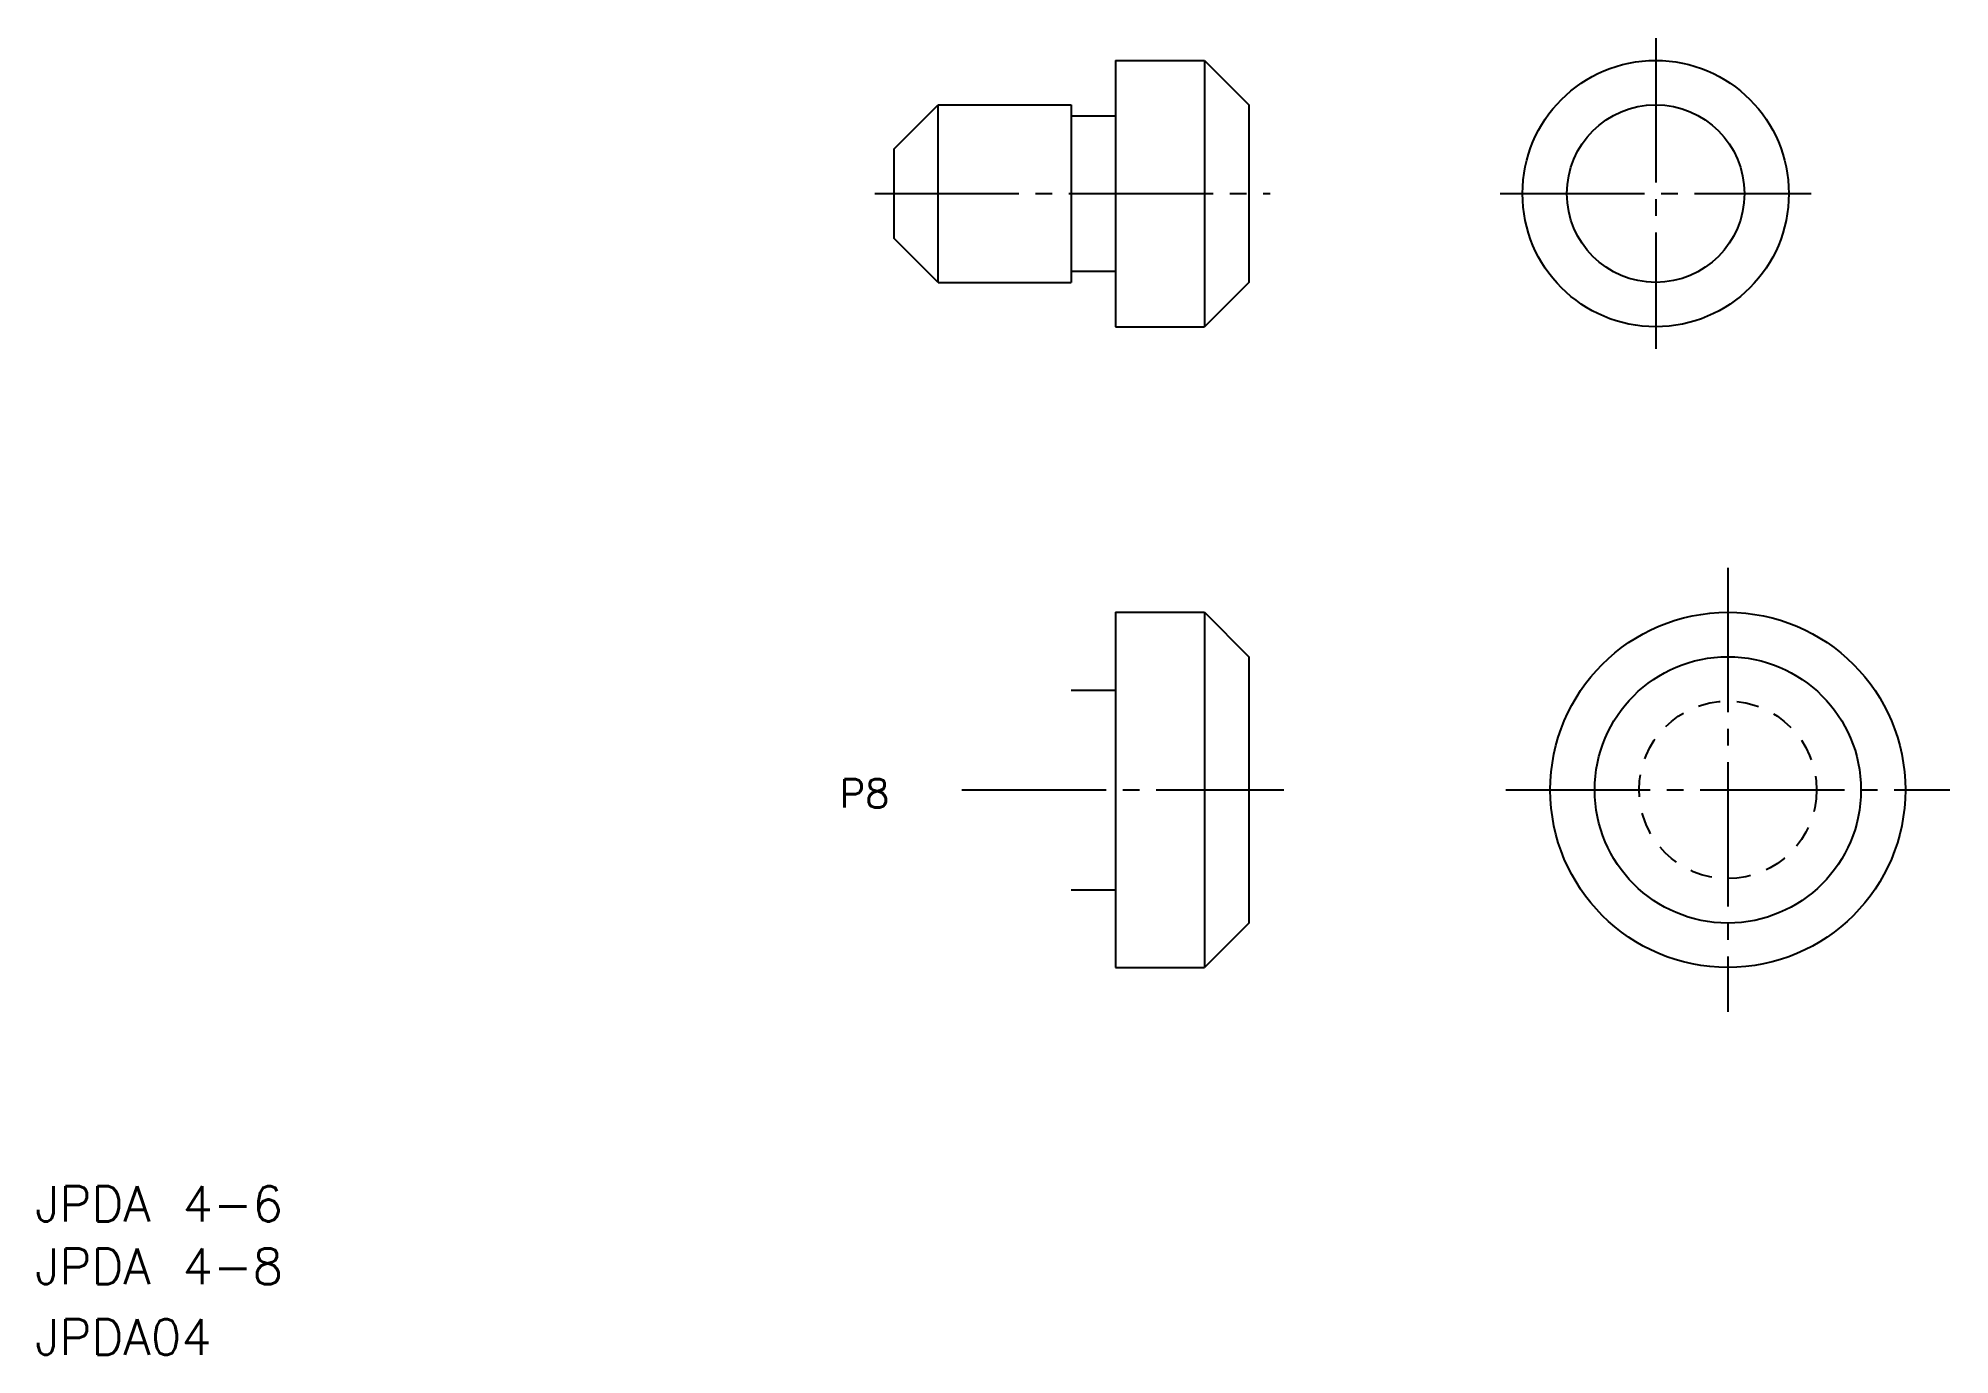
# Model space of a CAD drawing. Extents: x 2.1 to 45.1, y 2 to 31.7.
import ezdxf

# ---------------------------------------------------------------- set-up
doc = ezdxf.new("R2010")
doc.units = 0
doc.header["$LTSCALE"] = 0.25
doc.linetypes.add('CENTER', pattern=[17.5, 13, -1.5, 1.5, -1.5])
doc.linetypes.add('DASHED', pattern=[3.5, 2, -1.5])
doc.layers.get('0').update_dxf_attribs({"linetype": 'CONTINUOUS'})
doc.layers.add('CENTER', color=1, linetype='CENTER')
doc.styles.get("Standard").update_dxf_attribs({"font": 'txt', "height": 0.64, "bigfont": 'BIGFONT'})

msp = doc.modelspace()

# ---------------------------------------------------------------- linework, layer by layer
at = {"linetype": 'CONTINUOUS'}
for p, q in [((26.343, 31.156), (28.343, 31.156)), ((26.343, 31.156), (26.343, 25.156)), ((28.343, 31.156), (28.343, 25.156)), ((28.343, 31.156), (29.343, 30.156)), ((21.343, 29.156), (22.343, 30.156)), ((22.343, 30.156), (25.343, 30.156)), ((22.343, 26.156), (22.343, 30.156)), ((25.343, 30.156), (25.343, 26.156)), ((29.343, 30.156), (29.343, 26.156)), ((25.343, 29.906), (26.343, 29.906)), ((21.343, 29.156), (21.343, 27.156)), ((22.343, 26.156), (21.343, 27.156)), ((25.343, 26.406), (26.343, 26.406)), ((22.343, 26.156), (25.343, 26.156)), ((29.343, 26.156), (28.343, 25.156)), ((26.343, 25.156), (28.343, 25.156)), ((26.343, 18.724), (28.343, 18.724)), ((26.343, 18.724), (26.343, 10.724)), ((28.343, 18.724), (28.343, 10.724)), ((28.343, 18.724), (29.343, 17.724)), ((29.343, 17.724), (29.343, 11.724)), ((25.343, 16.974), (26.343, 16.974)), ((25.343, 12.474), (26.343, 12.474)), ((29.343, 11.724), (28.343, 10.724)), ((26.343, 10.724), (28.343, 10.724))]:
    msp.add_line(p, q, dxfattribs=at)
for p, q in [((26.343, 29.656), (26.343, 29.656)), ((26.343, 28.156), (26.344, 28.156))]:
    msp.add_line(p, q)
for centre, radius in [((38.511, 28.156), 3), ((38.511, 28.156), 2), ((40.137, 14.724), 4), ((40.137, 14.724), 3)]:
    msp.add_circle(centre, radius, dxfattribs=at)
at = {"color": 3, "linetype": 'DASHED'}
msp.add_circle((40.137, 14.724), 2, dxfattribs=at)
at = {"layer": 'CENTER', "color": 1, "linetype": 'CENTER'}
for p, q in [((38.511, 31.656), (38.511, 24.656)), ((20.915, 28.156), (29.823, 28.156)), ((35.011, 28.156), (42.011, 28.156)), ((40.137, 19.724), (40.137, 9.724)), ((22.881, 14.724), (30.131, 14.724)), ((35.137, 14.724), (45.137, 14.724))]:
    msp.add_line(p, q, dxfattribs=at)

# ---------------------------------------------------------------- texts
for s, height, p in [('P8', 0.64, (20.123, 14.324)), ('JPDA 4-6', 0.8, (2, 5)), ('JPDA 4-8', 0.8, (2, 3.592)), ('JPDA04', 0.8, (2, 2))]:
    msp.add_text(s, height=height).set_placement(p)

doc.saveas('drawing.dxf')
